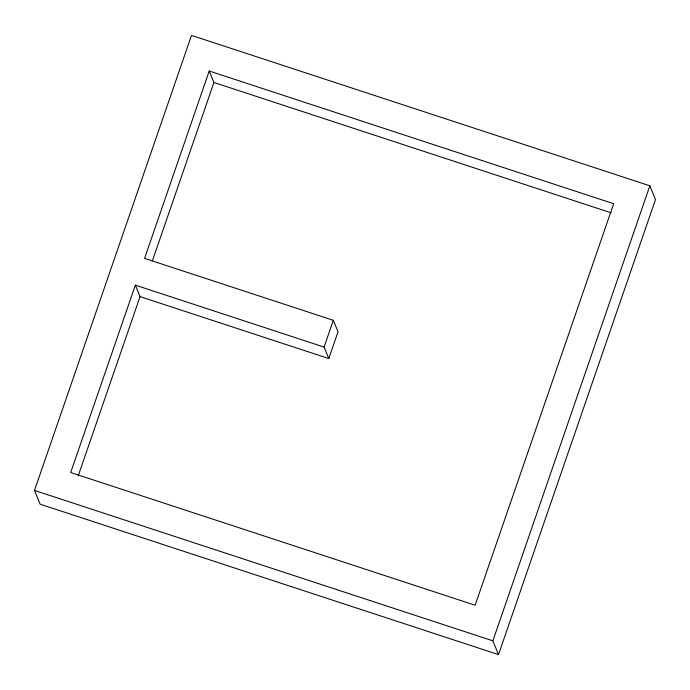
<?xml version="1.0" encoding="UTF-8"?>
<svg xmlns="http://www.w3.org/2000/svg" width="690" height="690" viewBox="0 0 690 690"><rect width="100%" height="100%" fill="white"/><g stroke="black" fill="none" stroke-linecap="round" stroke-linejoin="round"><path stroke-width="1.03" d="M34.5 490.435L191.492 35.397L649.851 185.8L655.5 199.565L498.508 654.603L40.149 504.2L34.5 490.435L492.867 640.837L498.508 654.603M135.344 285.143L70.699 472.512L475.134 605.225L613.66 203.722L209.217 71.01L144.572 258.379L333.313 320.307L338.014 331.778L328.785 358.55L140.044 296.614L135.344 285.143L324.076 347.079L328.785 358.55M78.212 475.841L140.044 296.614M152.438 260.682L213.926 82.481L209.217 71.01M324.076 347.079L333.313 320.307M492.867 640.837L649.851 185.8M213.926 82.481L611.193 212.839"/></g></svg>
